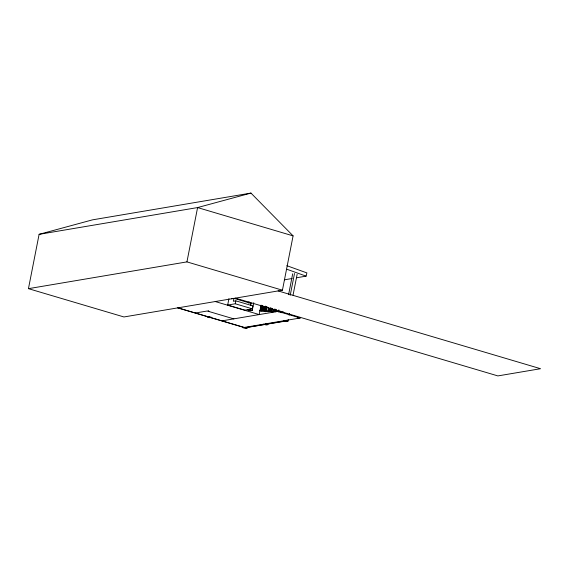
<?xml version="1.0" encoding="UTF-8"?>
<svg xmlns="http://www.w3.org/2000/svg" width="569" height="569" viewBox="0 0 569 569"><rect width="100%" height="100%" fill="white"/><g stroke="black" fill="none" stroke-linecap="round" stroke-linejoin="round"><path stroke-width="0.85" d="M28.45 288.661L39.105 234.336L92.477 219.854L250.957 193.083L293.085 235.872L282.43 290.197L123.942 316.961L28.45 288.661L186.938 261.889L282.43 290.197M186.938 261.889L197.592 207.571L250.957 193.083M250.616 305.61L251.05 303.419L233.916 298.341L233.34 301.264L235.836 300.845L252.963 305.923L252.394 308.846L244.798 310.133L227.671 305.055L228.923 298.668M227.671 305.055L235.26 303.768L235.836 300.845M248.696 303.106L248.987 301.641M250.595 304.515L250.936 302.779M252.216 310.503L249.571 309.721L247.757 310.027L250.396 310.809L252.216 310.503L253.746 302.694M261.057 305.105L259.201 314.572L215.238 301.542M260.147 311.087L260.908 305.98M260.595 310.667L261.605 305.525M260.844 310.624L261.854 305.482M261.505 310.027L262.345 305.738M261.584 310.845L262.594 305.695M261.861 311.286L262.871 306.136M262.11 311.243L263.12 306.094M262.764 310.646L263.611 306.357M263.02 310.603L263.86 306.314M263.291 311.037L264.13 306.755M263.539 311.001L264.386 306.712M264.372 309.543L264.706 307.829M264.279 311.215L265.289 306.072M264.727 310.795L265.396 307.367M264.805 311.613L265.645 307.324M265.467 311.015L266.306 306.727M265.545 311.833L266.555 306.691M265.993 311.414L266.961 306.769M266.242 311.371L267.081 307.082M267.75 311.691L268.604 307.331M268.689 311.784L269.365 308.355M268.938 311.748L269.614 308.313M269.599 311.151L270.275 307.715M269.848 311.108L270.353 308.533M270.126 311.542L270.794 308.113M270.375 311.499L271.043 308.071M271.2 310.048L271.534 308.334M271.114 311.72L271.79 308.291M271.555 311.3L272.06 308.732M271.804 311.257L272.309 308.69M273.07 311.876L273.575 309.301M273.981 311.236L274.315 309.522M274.258 311.677L274.763 309.102M274.507 311.634L275.012 309.059M275.247 311.855L275.581 310.141M275.688 311.435L276.029 309.721M275.937 311.392L276.278 309.678M278.725 310.091L278.39 311.805L279.379 311.983M278.639 311.762L278.974 310.048M288.583 294.699L292.686 273.796M290.233 295.261L294.5 273.49M283.462 320.824L286.1 321.606L287.914 321.3L288.255 319.558M289.109 315.205L289.45 313.462M293.042 295.176L297.139 274.272M296.513 277.772L306.094 276.15L306.89 272.9L286.847 265.695M39.105 234.336L197.592 207.571L293.085 235.872M284.329 279.827L292.16 278.504M231.427 298.761L233.084 298.483M195.523 312.986L207.251 311.001L233.781 318.868M222.052 320.845L278.028 311.392L300.261 317.986L242.842 327.68L245.481 328.462L247.295 328.157L244.656 327.374M278.049 311.641L280.631 311.2M280.403 312.381L282.992 311.947M281.89 312.424L283.618 312.132M281.513 312.715L283.241 312.424M284.365 321.087L245.531 327.652L284.849 321.236M259.628 310.774L278.028 311.392M297.637 317.893L300.261 317.986M278.113 290.923L540.55 368.712L497.875 375.917L235.438 298.135M235.26 303.768L252.394 308.846M285.275 320.518L287.914 321.3M265.353 323.882L267.999 324.664L266.185 324.97L263.539 324.188M244.286 327.438L177.741 307.843L244.009 327.488M286.883 269.251L306.094 276.15M208.19 311.051L208.965 311.215L208.226 311.044M233.02 318.412L233.795 318.576L233.055 318.398M272.032 312.082L272.814 312.246L272.074 312.068M208.951 316.584L207.137 316.89L209.776 317.673L211.59 317.367L208.951 316.584"/></g></svg>
